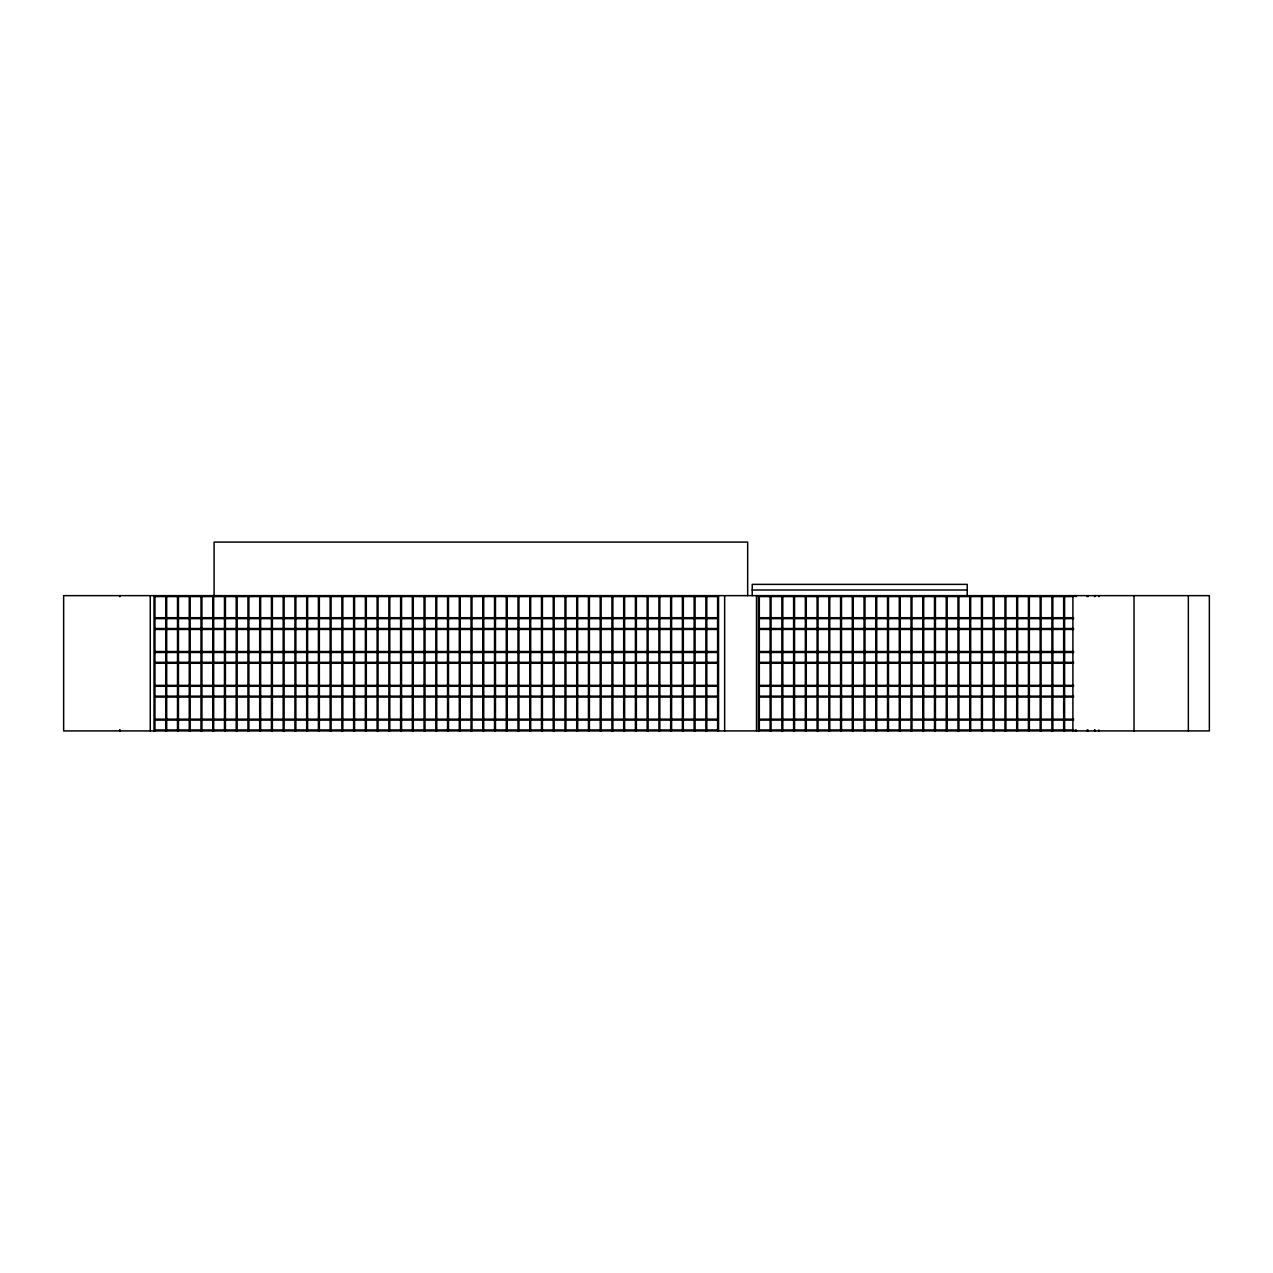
<?xml version="1.0" encoding="UTF-8"?>
<svg xmlns="http://www.w3.org/2000/svg" width="1273" height="1273" viewBox="0 0 1273 1273"><rect width="100%" height="100%" fill="white"/><g stroke="black" fill="none" stroke-linecap="round" stroke-linejoin="round"><path stroke-width="1.5" d="M752.216 590.004L967.225 590.004M154.956 596.576L165.761 596.576M166.699 596.576L177.504 596.576M178.443 596.576L189.247 596.576M190.186 596.576L200.991 596.576M201.93 596.576L212.734 596.576M213.673 596.576L224.478 596.576M225.416 596.576L236.205 596.576M237.16 596.576L247.949 596.576M248.887 596.576L259.692 596.576M260.631 596.576L271.435 596.576M272.374 596.576L283.179 596.576M284.118 596.576L294.922 596.576M295.861 596.576L306.666 596.576M307.605 596.576L318.409 596.576M319.348 596.576L330.137 596.576M331.091 596.576L341.88 596.576M342.819 596.576L353.623 596.576M354.562 596.576L365.367 596.576M366.306 596.576L377.11 596.576M378.049 596.576L388.854 596.576M389.793 596.576L400.597 596.576M401.536 596.576L412.341 596.576M413.279 596.576L424.068 596.576M425.007 596.576L435.812 596.576M436.75 596.576L447.555 596.576M448.494 596.576L459.298 596.576M460.237 596.576L471.042 596.576M471.981 596.576L482.785 596.576M483.724 596.576L494.529 596.576M495.468 596.576L506.272 596.576M507.211 596.576L518 596.576M518.938 596.576L529.743 596.576M530.682 596.576L541.486 596.576M542.425 596.576L553.23 596.576M554.169 596.576L564.973 596.576M565.912 596.576L576.717 596.576M577.656 596.576L588.46 596.576M589.399 596.576L600.204 596.576M601.142 596.576L611.931 596.576M612.87 596.576L623.675 596.576M624.613 596.576L635.418 596.576M636.357 596.576L647.161 596.576M648.1 596.576L658.905 596.576M659.844 596.576L670.648 596.576M671.587 596.576L682.392 596.576M683.33 596.576L694.135 596.576M695.074 596.576L705.863 596.576M706.801 596.576L717.606 596.576M759.313 596.576L770.117 596.576M771.056 596.576L781.861 596.576M782.8 596.576L793.604 596.576M794.543 596.576L805.348 596.576M806.286 596.576L817.091 596.576M818.03 596.576L828.834 596.576M829.773 596.576L840.562 596.576M841.501 596.576L852.305 596.576M853.244 596.576L864.049 596.576M864.988 596.576L875.792 596.576M876.731 596.576L887.536 596.576M888.474 596.576L899.279 596.576M900.218 596.576L911.022 596.576M911.961 596.576L922.766 596.576M923.705 596.576L934.493 596.576M935.432 596.576L946.237 596.576M947.176 596.576L957.98 596.576M958.919 596.576L969.724 596.576M970.663 596.576L981.467 596.576M982.406 596.576L993.211 596.576M994.149 596.576L1004.954 596.576M1005.893 596.576L1016.697 596.576M1017.636 596.576L1028.425 596.576M1029.364 596.576L1040.168 596.576M1041.107 596.576L1051.912 596.576M1052.851 596.576L1063.655 596.576M1064.594 596.576L1073.6 596.576M154.956 617.707L165.761 617.707M166.699 617.707L177.504 617.707M178.443 617.707L189.247 617.707M190.186 617.707L200.991 617.707M201.93 617.707L212.734 617.707M213.673 617.707L224.478 617.707M225.416 617.707L236.205 617.707M237.16 617.707L247.949 617.707M248.887 617.707L259.692 617.707M260.631 617.707L271.435 617.707M272.374 617.707L283.179 617.707M284.118 617.707L294.922 617.707M295.861 617.707L306.666 617.707M307.605 617.707L318.409 617.707M319.348 617.707L330.137 617.707M331.091 617.707L341.88 617.707M342.819 617.707L353.623 617.707M354.562 617.707L365.367 617.707M366.306 617.707L377.11 617.707M378.049 617.707L388.854 617.707M389.793 617.707L400.597 617.707M401.536 617.707L412.341 617.707M413.279 617.707L424.068 617.707M425.007 617.707L435.812 617.707M436.75 617.707L447.555 617.707M448.494 617.707L459.298 617.707M460.237 617.707L471.042 617.707M471.981 617.707L482.785 617.707M483.724 617.707L494.529 617.707M495.468 617.707L506.272 617.707M507.211 617.707L518 617.707M518.938 617.707L529.743 617.707M530.682 617.707L541.486 617.707M542.425 617.707L553.23 617.707M554.169 617.707L564.973 617.707M565.912 617.707L576.717 617.707M577.656 617.707L588.46 617.707M589.399 617.707L600.204 617.707M601.142 617.707L611.931 617.707M612.87 617.707L623.675 617.707M624.613 617.707L635.418 617.707M636.357 617.707L647.161 617.707M648.1 617.707L658.905 617.707M659.844 617.707L670.648 617.707M671.587 617.707L682.392 617.707M683.33 617.707L694.135 617.707M695.074 617.707L705.863 617.707M706.801 617.707L717.606 617.707M759.313 617.707L770.117 617.707M771.056 617.707L781.861 617.707M782.8 617.707L793.604 617.707M794.543 617.707L805.348 617.707M806.286 617.707L817.091 617.707M818.03 617.707L828.834 617.707M829.773 617.707L840.562 617.707M841.501 617.707L852.305 617.707M853.244 617.707L864.049 617.707M864.988 617.707L875.792 617.707M876.731 617.707L887.536 617.707M888.474 617.707L899.279 617.707M900.218 617.707L911.022 617.707M911.961 617.707L922.766 617.707M923.705 617.707L934.493 617.707M935.432 617.707L946.237 617.707M947.176 617.707L957.98 617.707M958.919 617.707L969.724 617.707M970.663 617.707L981.467 617.707M982.406 617.707L993.211 617.707M994.149 617.707L1004.954 617.707M1005.893 617.707L1016.697 617.707M1017.636 617.707L1028.425 617.707M1029.364 617.707L1040.168 617.707M1041.107 617.707L1051.912 617.707M1052.851 617.707L1063.655 617.707M1064.594 617.707L1073.6 617.707M154.956 618.646L165.761 618.646M166.699 618.646L177.504 618.646M178.443 618.646L189.247 618.646M190.186 618.646L200.991 618.646M201.93 618.646L212.734 618.646M213.673 618.646L224.478 618.646M225.416 618.646L236.205 618.646M237.16 618.646L247.949 618.646M248.887 618.646L259.692 618.646M260.631 618.646L271.435 618.646M272.374 618.646L283.179 618.646M284.118 618.646L294.922 618.646M295.861 618.646L306.666 618.646M307.605 618.646L318.409 618.646M319.348 618.646L330.137 618.646M331.091 618.646L341.88 618.646M342.819 618.646L353.623 618.646M354.562 618.646L365.367 618.646M366.306 618.646L377.11 618.646M378.049 618.646L388.854 618.646M389.793 618.646L400.597 618.646M401.536 618.646L412.341 618.646M413.279 618.646L424.068 618.646M425.007 618.646L435.812 618.646M436.75 618.646L447.555 618.646M448.494 618.646L459.298 618.646M460.237 618.646L471.042 618.646M471.981 618.646L482.785 618.646M483.724 618.646L494.529 618.646M495.468 618.646L506.272 618.646M507.211 618.646L518 618.646M518.938 618.646L529.743 618.646M530.682 618.646L541.486 618.646M542.425 618.646L553.23 618.646M554.169 618.646L564.973 618.646M565.912 618.646L576.717 618.646M577.656 618.646L588.46 618.646M589.399 618.646L600.204 618.646M601.142 618.646L611.931 618.646M612.87 618.646L623.675 618.646M624.613 618.646L635.418 618.646M636.357 618.646L647.161 618.646M648.1 618.646L658.905 618.646M659.844 618.646L670.648 618.646M671.587 618.646L682.392 618.646M683.33 618.646L694.135 618.646M695.074 618.646L705.863 618.646M706.801 618.646L717.606 618.646M759.313 618.646L770.117 618.646M771.056 618.646L781.861 618.646M782.8 618.646L793.604 618.646M794.543 618.646L805.348 618.646M806.286 618.646L817.091 618.646M818.03 618.646L828.834 618.646M829.773 618.646L840.562 618.646M841.501 618.646L852.305 618.646M853.244 618.646L864.049 618.646M864.988 618.646L875.792 618.646M876.731 618.646L887.536 618.646M888.474 618.646L899.279 618.646M900.218 618.646L911.022 618.646M911.961 618.646L922.766 618.646M923.705 618.646L934.493 618.646M935.432 618.646L946.237 618.646M947.176 618.646L957.98 618.646M958.919 618.646L969.724 618.646M970.663 618.646L981.467 618.646M982.406 618.646L993.211 618.646M994.149 618.646L1004.954 618.646M1005.893 618.646L1016.697 618.646M1017.636 618.646L1028.425 618.646M1029.364 618.646L1040.168 618.646M1041.107 618.646L1051.912 618.646M1052.851 618.646L1063.655 618.646M1064.594 618.646L1073.6 618.646M154.956 628.512L165.761 628.512M166.699 628.512L177.504 628.512M178.443 628.512L189.247 628.512M190.186 628.512L200.991 628.512M201.93 628.512L212.734 628.512M213.673 628.512L224.478 628.512M225.416 628.512L236.205 628.512M237.16 628.512L247.949 628.512M248.887 628.512L259.692 628.512M260.631 628.512L271.435 628.512M272.374 628.512L283.179 628.512M284.118 628.512L294.922 628.512M295.861 628.512L306.666 628.512M307.605 628.512L318.409 628.512M319.348 628.512L330.137 628.512M331.091 628.512L341.88 628.512M342.819 628.512L353.623 628.512M354.562 628.512L365.367 628.512M366.306 628.512L377.11 628.512M378.049 628.512L388.854 628.512M389.793 628.512L400.597 628.512M401.536 628.512L412.341 628.512M413.279 628.512L424.068 628.512M425.007 628.512L435.812 628.512M436.75 628.512L447.555 628.512M448.494 628.512L459.298 628.512M460.237 628.512L471.042 628.512M471.981 628.512L482.785 628.512M483.724 628.512L494.529 628.512M495.468 628.512L506.272 628.512M507.211 628.512L518 628.512M518.938 628.512L529.743 628.512M530.682 628.512L541.486 628.512M542.425 628.512L553.23 628.512M554.169 628.512L564.973 628.512M565.912 628.512L576.717 628.512M577.656 628.512L588.46 628.512M589.399 628.512L600.204 628.512M601.142 628.512L611.931 628.512M612.87 628.512L623.675 628.512M624.613 628.512L635.418 628.512M636.357 628.512L647.161 628.512M648.1 628.512L658.905 628.512M659.844 628.512L670.648 628.512M671.587 628.512L682.392 628.512M683.33 628.512L694.135 628.512M695.074 628.512L705.863 628.512M706.801 628.512L717.606 628.512M759.313 628.512L770.117 628.512M771.056 628.512L781.861 628.512M782.8 628.512L793.604 628.512M794.543 628.512L805.348 628.512M806.286 628.512L817.091 628.512M818.03 628.512L828.834 628.512M829.773 628.512L840.562 628.512M841.501 628.512L852.305 628.512M853.244 628.512L864.049 628.512M864.988 628.512L875.792 628.512M876.731 628.512L887.536 628.512M888.474 628.512L899.279 628.512M900.218 628.512L911.022 628.512M911.961 628.512L922.766 628.512M923.705 628.512L934.493 628.512M935.432 628.512L946.237 628.512M947.176 628.512L957.98 628.512M958.919 628.512L969.724 628.512M970.663 628.512L981.467 628.512M982.406 628.512L993.211 628.512M994.149 628.512L1004.954 628.512M1005.893 628.512L1016.697 628.512M1017.636 628.512L1028.425 628.512M1029.364 628.512L1040.168 628.512M1041.107 628.512L1051.912 628.512M1052.851 628.512L1063.655 628.512M1064.594 628.512L1073.6 628.512M154.956 629.451L165.761 629.451M166.699 629.451L177.504 629.451M178.443 629.451L189.247 629.451M190.186 629.451L200.991 629.451M201.93 629.451L212.734 629.451M213.673 629.451L224.478 629.451M225.416 629.451L236.205 629.451M237.16 629.451L247.949 629.451M248.887 629.451L259.692 629.451M260.631 629.451L271.435 629.451M272.374 629.451L283.179 629.451M284.118 629.451L294.922 629.451M295.861 629.451L306.666 629.451M307.605 629.451L318.409 629.451M319.348 629.451L330.137 629.451M331.091 629.451L341.88 629.451M342.819 629.451L353.623 629.451M354.562 629.451L365.367 629.451M366.306 629.451L377.11 629.451M378.049 629.451L388.854 629.451M389.793 629.451L400.597 629.451M401.536 629.451L412.341 629.451M413.279 629.451L424.068 629.451M425.007 629.451L435.812 629.451M436.75 629.451L447.555 629.451M448.494 629.451L459.298 629.451M460.237 629.451L471.042 629.451M471.981 629.451L482.785 629.451M483.724 629.451L494.529 629.451M495.468 629.451L506.272 629.451M507.211 629.451L518 629.451M518.938 629.451L529.743 629.451M530.682 629.451L541.486 629.451M542.425 629.451L553.23 629.451M554.169 629.451L564.973 629.451M565.912 629.451L576.717 629.451M577.656 629.451L588.46 629.451M589.399 629.451L600.204 629.451M601.142 629.451L611.931 629.451M612.87 629.451L623.675 629.451M624.613 629.451L635.418 629.451M636.357 629.451L647.161 629.451M648.1 629.451L658.905 629.451M659.844 629.451L670.648 629.451M671.587 629.451L682.392 629.451M683.33 629.451L694.135 629.451M695.074 629.451L705.863 629.451M706.801 629.451L717.606 629.451M759.313 629.451L770.117 629.451M771.056 629.451L781.861 629.451M782.8 629.451L793.604 629.451M794.543 629.451L805.348 629.451M806.286 629.451L817.091 629.451M818.03 629.451L828.834 629.451M829.773 629.451L840.562 629.451M841.501 629.451L852.305 629.451M853.244 629.451L864.049 629.451M864.988 629.451L875.792 629.451M876.731 629.451L887.536 629.451M888.474 629.451L899.279 629.451M900.218 629.451L911.022 629.451M911.961 629.451L922.766 629.451M923.705 629.451L934.493 629.451M935.432 629.451L946.237 629.451M947.176 629.451L957.98 629.451M958.919 629.451L969.724 629.451M970.663 629.451L981.467 629.451M982.406 629.451L993.211 629.451M994.149 629.451L1004.954 629.451M1005.893 629.451L1016.697 629.451M1017.636 629.451L1028.425 629.451M1029.364 629.451L1040.168 629.451M1041.107 629.451L1051.912 629.451M1052.851 629.451L1063.655 629.451M1064.594 629.451L1073.6 629.451M154.956 651.521L165.761 651.521M166.699 651.521L177.504 651.521M178.443 651.521L189.247 651.521M190.186 651.521L200.991 651.521M201.93 651.521L212.734 651.521M213.673 651.521L224.478 651.521M225.416 651.521L236.205 651.521M237.16 651.521L247.949 651.521M248.887 651.521L259.692 651.521M260.631 651.521L271.435 651.521M272.374 651.521L283.179 651.521M284.118 651.521L294.922 651.521M295.861 651.521L306.666 651.521M307.605 651.521L318.409 651.521M319.348 651.521L330.137 651.521M331.091 651.521L341.88 651.521M342.819 651.521L353.623 651.521M354.562 651.521L365.367 651.521M366.306 651.521L377.11 651.521M378.049 651.521L388.854 651.521M389.793 651.521L400.597 651.521M401.536 651.521L412.341 651.521M413.279 651.521L424.068 651.521M425.007 651.521L435.812 651.521M436.75 651.521L447.555 651.521M448.494 651.521L459.298 651.521M460.237 651.521L471.042 651.521M471.981 651.521L482.785 651.521M483.724 651.521L494.529 651.521M495.468 651.521L506.272 651.521M507.211 651.521L518 651.521M518.938 651.521L529.743 651.521M530.682 651.521L541.486 651.521M542.425 651.521L553.23 651.521M554.169 651.521L564.973 651.521M565.912 651.521L576.717 651.521M577.656 651.521L588.46 651.521M589.399 651.521L600.204 651.521M601.142 651.521L611.931 651.521M612.87 651.521L623.675 651.521M624.613 651.521L635.418 651.521M636.357 651.521L647.161 651.521M648.1 651.521L658.905 651.521M659.844 651.521L670.648 651.521M671.587 651.521L682.392 651.521M683.33 651.521L694.135 651.521M695.074 651.521L705.863 651.521M706.801 651.521L717.606 651.521M759.313 651.521L770.117 651.521M771.056 651.521L781.861 651.521M782.8 651.521L793.604 651.521M794.543 651.521L805.348 651.521M806.286 651.521L817.091 651.521M818.03 651.521L828.834 651.521M829.773 651.521L840.562 651.521M841.501 651.521L852.305 651.521M853.244 651.521L864.049 651.521M864.988 651.521L875.792 651.521M876.731 651.521L887.536 651.521M888.474 651.521L899.279 651.521M900.218 651.521L911.022 651.521M911.961 651.521L922.766 651.521M923.705 651.521L934.493 651.521M935.432 651.521L946.237 651.521M947.176 651.521L957.98 651.521M958.919 651.521L969.724 651.521M970.663 651.521L981.467 651.521M982.406 651.521L993.211 651.521M994.149 651.521L1004.954 651.521M1005.893 651.521L1016.697 651.521M1017.636 651.521L1028.425 651.521M1029.364 651.521L1040.168 651.521M1041.107 651.521L1051.912 651.521M1052.851 651.521L1063.655 651.521M1064.594 651.521L1073.6 651.521M154.956 652.476L165.761 652.476M166.699 652.476L177.504 652.476M178.443 652.476L189.247 652.476M190.186 652.476L200.991 652.476M201.93 652.476L212.734 652.476M213.673 652.476L224.478 652.476M225.416 652.476L236.205 652.476M237.16 652.476L247.949 652.476M248.887 652.476L259.692 652.476M260.631 652.476L271.435 652.476M272.374 652.476L283.179 652.476M284.118 652.476L294.922 652.476M295.861 652.476L306.666 652.476M307.605 652.476L318.409 652.476M319.348 652.476L330.137 652.476M331.091 652.476L341.88 652.476M342.819 652.476L353.623 652.476M354.562 652.476L365.367 652.476M366.306 652.476L377.11 652.476M378.049 652.476L388.854 652.476M389.793 652.476L400.597 652.476M401.536 652.476L412.341 652.476M413.279 652.476L424.068 652.476M425.007 652.476L435.812 652.476M436.75 652.476L447.555 652.476M448.494 652.476L459.298 652.476M460.237 652.476L471.042 652.476M471.981 652.476L482.785 652.476M483.724 652.476L494.529 652.476M495.468 652.476L506.272 652.476M507.211 652.476L518 652.476M518.938 652.476L529.743 652.476M530.682 652.476L541.486 652.476M542.425 652.476L553.23 652.476M554.169 652.476L564.973 652.476M565.912 652.476L576.717 652.476M577.656 652.476L588.46 652.476M589.399 652.476L600.204 652.476M601.142 652.476L611.931 652.476M612.87 652.476L623.675 652.476M624.613 652.476L635.418 652.476M636.357 652.476L647.161 652.476M648.1 652.476L658.905 652.476M659.844 652.476L670.648 652.476M671.587 652.476L682.392 652.476M683.33 652.476L694.135 652.476M695.074 652.476L705.863 652.476M706.801 652.476L717.606 652.476M759.313 652.476L770.117 652.476M771.056 652.476L781.861 652.476M782.8 652.476L793.604 652.476M794.543 652.476L805.348 652.476M806.286 652.476L817.091 652.476M818.03 652.476L828.834 652.476M829.773 652.476L840.562 652.476M841.501 652.476L852.305 652.476M853.244 652.476L864.049 652.476M864.988 652.476L875.792 652.476M876.731 652.476L887.536 652.476M888.474 652.476L899.279 652.476M900.218 652.476L911.022 652.476M911.961 652.476L922.766 652.476M923.705 652.476L934.493 652.476M935.432 652.476L946.237 652.476M947.176 652.476L957.98 652.476M958.919 652.476L969.724 652.476M970.663 652.476L981.467 652.476M982.406 652.476L993.211 652.476M994.149 652.476L1004.954 652.476M1005.893 652.476L1016.697 652.476M1017.636 652.476L1028.425 652.476M1029.364 652.476L1040.168 652.476M1041.107 652.476L1051.912 652.476M1052.851 652.476L1063.655 652.476M1064.594 652.476L1073.6 652.476M154.956 662.326L165.761 662.326M166.699 662.326L177.504 662.326M178.443 662.326L189.247 662.326M190.186 662.326L200.991 662.326M201.93 662.326L212.734 662.326M213.673 662.326L224.478 662.326M225.416 662.326L236.205 662.326M237.16 662.326L247.949 662.326M248.887 662.326L259.692 662.326M260.631 662.326L271.435 662.326M272.374 662.326L283.179 662.326M284.118 662.326L294.922 662.326M295.861 662.326L306.666 662.326M307.605 662.326L318.409 662.326M319.348 662.326L330.137 662.326M331.091 662.326L341.88 662.326M342.819 662.326L353.623 662.326M354.562 662.326L365.367 662.326M366.306 662.326L377.11 662.326M378.049 662.326L388.854 662.326M389.793 662.326L400.597 662.326M401.536 662.326L412.341 662.326M413.279 662.326L424.068 662.326M425.007 662.326L435.812 662.326M436.75 662.326L447.555 662.326M448.494 662.326L459.298 662.326M460.237 662.326L471.042 662.326M471.981 662.326L482.785 662.326M483.724 662.326L494.529 662.326M495.468 662.326L506.272 662.326M507.211 662.326L518 662.326M518.938 662.326L529.743 662.326M530.682 662.326L541.486 662.326M542.425 662.326L553.23 662.326M554.169 662.326L564.973 662.326M565.912 662.326L576.717 662.326M577.656 662.326L588.46 662.326M589.399 662.326L600.204 662.326M601.142 662.326L611.931 662.326M612.87 662.326L623.675 662.326M624.613 662.326L635.418 662.326M636.357 662.326L647.161 662.326M648.1 662.326L658.905 662.326M659.844 662.326L670.648 662.326M671.587 662.326L682.392 662.326M683.33 662.326L694.135 662.326M695.074 662.326L705.863 662.326M706.801 662.326L717.606 662.326M759.313 662.326L770.117 662.326M771.056 662.326L781.861 662.326M782.8 662.326L793.604 662.326M794.543 662.326L805.348 662.326M806.286 662.326L817.091 662.326M818.03 662.326L828.834 662.326M829.773 662.326L840.562 662.326M841.501 662.326L852.305 662.326M853.244 662.326L864.049 662.326M864.988 662.326L875.792 662.326M876.731 662.326L887.536 662.326M888.474 662.326L899.279 662.326M900.218 662.326L911.022 662.326M911.961 662.326L922.766 662.326M923.705 662.326L934.493 662.326M935.432 662.326L946.237 662.326M947.176 662.326L957.98 662.326M958.919 662.326L969.724 662.326M970.663 662.326L981.467 662.326M982.406 662.326L993.211 662.326M994.149 662.326L1004.954 662.326M1005.893 662.326L1016.697 662.326M1017.636 662.326L1028.425 662.326M1029.364 662.326L1040.168 662.326M1041.107 662.326L1051.912 662.326M1052.851 662.326L1063.655 662.326M1064.594 662.326L1073.6 662.326M154.956 663.265L165.761 663.265M166.699 663.265L177.504 663.265M178.443 663.265L189.247 663.265M190.186 663.265L200.991 663.265M201.93 663.265L212.734 663.265M213.673 663.265L224.478 663.265M225.416 663.265L236.205 663.265M237.16 663.265L247.949 663.265M248.887 663.265L259.692 663.265M260.631 663.265L271.435 663.265M272.374 663.265L283.179 663.265M284.118 663.265L294.922 663.265M295.861 663.265L306.666 663.265M307.605 663.265L318.409 663.265M319.348 663.265L330.137 663.265M331.091 663.265L341.88 663.265M342.819 663.265L353.623 663.265M354.562 663.265L365.367 663.265M366.306 663.265L377.11 663.265M378.049 663.265L388.854 663.265M389.793 663.265L400.597 663.265M401.536 663.265L412.341 663.265M413.279 663.265L424.068 663.265M425.007 663.265L435.812 663.265M436.75 663.265L447.555 663.265M448.494 663.265L459.298 663.265M460.237 663.265L471.042 663.265M471.981 663.265L482.785 663.265M483.724 663.265L494.529 663.265M495.468 663.265L506.272 663.265M507.211 663.265L518 663.265M518.938 663.265L529.743 663.265M530.682 663.265L541.486 663.265M542.425 663.265L553.23 663.265M554.169 663.265L564.973 663.265M565.912 663.265L576.717 663.265M577.656 663.265L588.46 663.265M589.399 663.265L600.204 663.265M601.142 663.265L611.931 663.265M612.87 663.265L623.675 663.265M624.613 663.265L635.418 663.265M636.357 663.265L647.161 663.265M648.1 663.265L658.905 663.265M659.844 663.265L670.648 663.265M671.587 663.265L682.392 663.265M683.33 663.265L694.135 663.265M695.074 663.265L705.863 663.265M706.801 663.265L717.606 663.265M759.313 663.265L770.117 663.265M771.056 663.265L781.861 663.265M782.8 663.265L793.604 663.265M794.543 663.265L805.348 663.265M806.286 663.265L817.091 663.265M818.03 663.265L828.834 663.265M829.773 663.265L840.562 663.265M841.501 663.265L852.305 663.265M853.244 663.265L864.049 663.265M864.988 663.265L875.792 663.265M876.731 663.265L887.536 663.265M888.474 663.265L899.279 663.265M900.218 663.265L911.022 663.265M911.961 663.265L922.766 663.265M923.705 663.265L934.493 663.265M935.432 663.265L946.237 663.265M947.176 663.265L957.98 663.265M958.919 663.265L969.724 663.265M970.663 663.265L981.467 663.265M982.406 663.265L993.211 663.265M994.149 663.265L1004.954 663.265M1005.893 663.265L1016.697 663.265M1017.636 663.265L1028.425 663.265M1029.364 663.265L1040.168 663.265M1041.107 663.265L1051.912 663.265M1052.851 663.265L1063.655 663.265M1064.594 663.265L1073.6 663.265M154.956 685.351L165.761 685.351M166.699 685.351L177.504 685.351M178.443 685.351L189.247 685.351M190.186 685.351L200.991 685.351M201.93 685.351L212.734 685.351M213.673 685.351L224.478 685.351M225.416 685.351L236.205 685.351M237.16 685.351L247.949 685.351M248.887 685.351L259.692 685.351M260.631 685.351L271.435 685.351M272.374 685.351L283.179 685.351M284.118 685.351L294.922 685.351M295.861 685.351L306.666 685.351M307.605 685.351L318.409 685.351M319.348 685.351L330.137 685.351M331.091 685.351L341.88 685.351M342.819 685.351L353.623 685.351M354.562 685.351L365.367 685.351M366.306 685.351L377.11 685.351M378.049 685.351L388.854 685.351M389.793 685.351L400.597 685.351M401.536 685.351L412.341 685.351M413.279 685.351L424.068 685.351M425.007 685.351L435.812 685.351M436.75 685.351L447.555 685.351M448.494 685.351L459.298 685.351M460.237 685.351L471.042 685.351M471.981 685.351L482.785 685.351M483.724 685.351L494.529 685.351M495.468 685.351L506.272 685.351M507.211 685.351L518 685.351M518.938 685.351L529.743 685.351M530.682 685.351L541.486 685.351M542.425 685.351L553.23 685.351M554.169 685.351L564.973 685.351M565.912 685.351L576.717 685.351M577.656 685.351L588.46 685.351M589.399 685.351L600.204 685.351M601.142 685.351L611.931 685.351M612.87 685.351L623.675 685.351M624.613 685.351L635.418 685.351M636.357 685.351L647.161 685.351M648.1 685.351L658.905 685.351M659.844 685.351L670.648 685.351M671.587 685.351L682.392 685.351M683.33 685.351L694.135 685.351M695.074 685.351L705.863 685.351M706.801 685.351L717.606 685.351M759.313 685.351L770.117 685.351M771.056 685.351L781.861 685.351M782.8 685.351L793.604 685.351M794.543 685.351L805.348 685.351M806.286 685.351L817.091 685.351M818.03 685.351L828.834 685.351M829.773 685.351L840.562 685.351M841.501 685.351L852.305 685.351M853.244 685.351L864.049 685.351M864.988 685.351L875.792 685.351M876.731 685.351L887.536 685.351M888.474 685.351L899.279 685.351M900.218 685.351L911.022 685.351M911.961 685.351L922.766 685.351M923.705 685.351L934.493 685.351M935.432 685.351L946.237 685.351M947.176 685.351L957.98 685.351M958.919 685.351L969.724 685.351M970.663 685.351L981.467 685.351M982.406 685.351L993.211 685.351M994.149 685.351L1004.954 685.351M1005.893 685.351L1016.697 685.351M1017.636 685.351L1028.425 685.351M1029.364 685.351L1040.168 685.351M1041.107 685.351L1051.912 685.351M1052.851 685.351L1063.655 685.351M1064.594 685.351L1073.6 685.351M154.956 686.29L165.761 686.29M166.699 686.29L177.504 686.29M178.443 686.29L189.247 686.29M190.186 686.29L200.991 686.29M201.93 686.29L212.734 686.29M213.673 686.29L224.478 686.29M225.416 686.29L236.205 686.29M237.16 686.29L247.949 686.29M248.887 686.29L259.692 686.29M260.631 686.29L271.435 686.29M272.374 686.29L283.179 686.29M284.118 686.29L294.922 686.29M295.861 686.29L306.666 686.29M307.605 686.29L318.409 686.29M319.348 686.29L330.137 686.29M331.091 686.29L341.88 686.29M342.819 686.29L353.623 686.29M354.562 686.29L365.367 686.29M366.306 686.29L377.11 686.29M378.049 686.29L388.854 686.29M389.793 686.29L400.597 686.29M401.536 686.29L412.341 686.29M413.279 686.29L424.068 686.29M425.007 686.29L435.812 686.29M436.75 686.29L447.555 686.29M448.494 686.29L459.298 686.29M460.237 686.29L471.042 686.29M471.981 686.29L482.785 686.29M483.724 686.29L494.529 686.29M495.468 686.29L506.272 686.29M507.211 686.29L518 686.29M518.938 686.29L529.743 686.29M530.682 686.29L541.486 686.29M542.425 686.29L553.23 686.29M554.169 686.29L564.973 686.29M565.912 686.29L576.717 686.29M577.656 686.29L588.46 686.29M589.399 686.29L600.204 686.29M601.142 686.29L611.931 686.29M612.87 686.29L623.675 686.29M624.613 686.29L635.418 686.29M636.357 686.29L647.161 686.29M648.1 686.29L658.905 686.29M659.844 686.29L670.648 686.29M671.587 686.29L682.392 686.29M683.33 686.29L694.135 686.29M695.074 686.29L705.863 686.29M706.801 686.29L717.606 686.29M759.313 686.29L770.117 686.29M771.056 686.29L781.861 686.29M782.8 686.29L793.604 686.29M794.543 686.29L805.348 686.29M806.286 686.29L817.091 686.29M818.03 686.29L828.834 686.29M829.773 686.29L840.562 686.29M841.501 686.29L852.305 686.29M853.244 686.29L864.049 686.29M864.988 686.29L875.792 686.29M876.731 686.29L887.536 686.29M888.474 686.29L899.279 686.29M900.218 686.29L911.022 686.29M911.961 686.29L922.766 686.29M923.705 686.29L934.493 686.29M935.432 686.29L946.237 686.29M947.176 686.29L957.98 686.29M958.919 686.29L969.724 686.29M970.663 686.29L981.467 686.29M982.406 686.29L993.211 686.29M994.149 686.29L1004.954 686.29M1005.893 686.29L1016.697 686.29M1017.636 686.29L1028.425 686.29M1029.364 686.29L1040.168 686.29M1041.107 686.29L1051.912 686.29M1052.851 686.29L1063.655 686.29M1064.594 686.29L1073.6 686.29M154.956 696.14L165.761 696.14M166.699 696.14L177.504 696.14M178.443 696.14L189.247 696.14M190.186 696.14L200.991 696.14M201.93 696.14L212.734 696.14M213.673 696.14L224.478 696.14M225.416 696.14L236.205 696.14M237.16 696.14L247.949 696.14M248.887 696.14L259.692 696.14M260.631 696.14L271.435 696.14M272.374 696.14L283.179 696.14M284.118 696.14L294.922 696.14M295.861 696.14L306.666 696.14M307.605 696.14L318.409 696.14M319.348 696.14L330.137 696.14M331.091 696.14L341.88 696.14M342.819 696.14L353.623 696.14M354.562 696.14L365.367 696.14M366.306 696.14L377.11 696.14M378.049 696.14L388.854 696.14M389.793 696.14L400.597 696.14M401.536 696.14L412.341 696.14M413.279 696.14L424.068 696.14M425.007 696.14L435.812 696.14M436.75 696.14L447.555 696.14M448.494 696.14L459.298 696.14M460.237 696.14L471.042 696.14M471.981 696.14L482.785 696.14M483.724 696.14L494.529 696.14M495.468 696.14L506.272 696.14M507.211 696.14L518 696.14M518.938 696.14L529.743 696.14M530.682 696.14L541.486 696.14M542.425 696.14L553.23 696.14M554.169 696.14L564.973 696.14M565.912 696.14L576.717 696.14M577.656 696.14L588.46 696.14M589.399 696.14L600.204 696.14M601.142 696.14L611.931 696.14M612.87 696.14L623.675 696.14M624.613 696.14L635.418 696.14M636.357 696.14L647.161 696.14M648.1 696.14L658.905 696.14M659.844 696.14L670.648 696.14M671.587 696.14L682.392 696.14M683.33 696.14L694.135 696.14M695.074 696.14L705.863 696.14M706.801 696.14L717.606 696.14M759.313 696.14L770.117 696.14M771.056 696.14L781.861 696.14M782.8 696.14L793.604 696.14M794.543 696.14L805.348 696.14M806.286 696.14L817.091 696.14M818.03 696.14L828.834 696.14M829.773 696.14L840.562 696.14M841.501 696.14L852.305 696.14M853.244 696.14L864.049 696.14M864.988 696.14L875.792 696.14M876.731 696.14L887.536 696.14M888.474 696.14L899.279 696.14M900.218 696.14L911.022 696.14M911.961 696.14L922.766 696.14M923.705 696.14L934.493 696.14M935.432 696.14L946.237 696.14M947.176 696.14L957.98 696.14M958.919 696.14L969.724 696.14M970.663 696.14L981.467 696.14M982.406 696.14L993.211 696.14M994.149 696.14L1004.954 696.14M1005.893 696.14L1016.697 696.14M1017.636 696.14L1028.425 696.14M1029.364 696.14L1040.168 696.14M1041.107 696.14L1051.912 696.14M1052.851 696.14L1063.655 696.14M1064.594 696.14L1073.6 696.14M154.956 697.079L165.761 697.079M166.699 697.079L177.504 697.079M178.443 697.079L189.247 697.079M190.186 697.079L200.991 697.079M201.93 697.079L212.734 697.079M213.673 697.079L224.478 697.079M225.416 697.079L236.205 697.079M237.16 697.079L247.949 697.079M248.887 697.079L259.692 697.079M260.631 697.079L271.435 697.079M272.374 697.079L283.179 697.079M284.118 697.079L294.922 697.079M295.861 697.079L306.666 697.079M307.605 697.079L318.409 697.079M319.348 697.079L330.137 697.079M331.091 697.079L341.88 697.079M342.819 697.079L353.623 697.079M354.562 697.079L365.367 697.079M366.306 697.079L377.11 697.079M378.049 697.079L388.854 697.079M389.793 697.079L400.597 697.079M401.536 697.079L412.341 697.079M413.279 697.079L424.068 697.079M425.007 697.079L435.812 697.079M436.75 697.079L447.555 697.079M448.494 697.079L459.298 697.079M460.237 697.079L471.042 697.079M471.981 697.079L482.785 697.079M483.724 697.079L494.529 697.079M495.468 697.079L506.272 697.079M507.211 697.079L518 697.079M518.938 697.079L529.743 697.079M530.682 697.079L541.486 697.079M542.425 697.079L553.23 697.079M554.169 697.079L564.973 697.079M565.912 697.079L576.717 697.079M577.656 697.079L588.46 697.079M589.399 697.079L600.204 697.079M601.142 697.079L611.931 697.079M612.87 697.079L623.675 697.079M624.613 697.079L635.418 697.079M636.357 697.079L647.161 697.079M648.1 697.079L658.905 697.079M659.844 697.079L670.648 697.079M671.587 697.079L682.392 697.079M683.33 697.079L694.135 697.079M695.074 697.079L705.863 697.079M706.801 697.079L717.606 697.079M759.313 697.079L770.117 697.079M771.056 697.079L781.861 697.079M782.8 697.079L793.604 697.079M794.543 697.079L805.348 697.079M806.286 697.079L817.091 697.079M818.03 697.079L828.834 697.079M829.773 697.079L840.562 697.079M841.501 697.079L852.305 697.079M853.244 697.079L864.049 697.079M864.988 697.079L875.792 697.079M876.731 697.079L887.536 697.079M888.474 697.079L899.279 697.079M900.218 697.079L911.022 697.079M911.961 697.079L922.766 697.079M923.705 697.079L934.493 697.079M935.432 697.079L946.237 697.079M947.176 697.079L957.98 697.079M958.919 697.079L969.724 697.079M970.663 697.079L981.467 697.079M982.406 697.079L993.211 697.079M994.149 697.079L1004.954 697.079M1005.893 697.079L1016.697 697.079M1017.636 697.079L1028.425 697.079M1029.364 697.079L1040.168 697.079M1041.107 697.079L1051.912 697.079M1052.851 697.079L1063.655 697.079M1064.594 697.079L1073.6 697.079M154.956 719.165L165.761 719.165M166.699 719.165L177.504 719.165M178.443 719.165L189.247 719.165M190.186 719.165L200.991 719.165M201.93 719.165L212.734 719.165M213.673 719.165L224.478 719.165M225.416 719.165L236.205 719.165M237.16 719.165L247.949 719.165M248.887 719.165L259.692 719.165M260.631 719.165L271.435 719.165M272.374 719.165L283.179 719.165M284.118 719.165L294.922 719.165M295.861 719.165L306.666 719.165M307.605 719.165L318.409 719.165M319.348 719.165L330.137 719.165M331.091 719.165L341.88 719.165M342.819 719.165L353.623 719.165M354.562 719.165L365.367 719.165M366.306 719.165L377.11 719.165M378.049 719.165L388.854 719.165M389.793 719.165L400.597 719.165M401.536 719.165L412.341 719.165M413.279 719.165L424.068 719.165M425.007 719.165L435.812 719.165M436.75 719.165L447.555 719.165M448.494 719.165L459.298 719.165M460.237 719.165L471.042 719.165M471.981 719.165L482.785 719.165M483.724 719.165L494.529 719.165M495.468 719.165L506.272 719.165M507.211 719.165L518 719.165M518.938 719.165L529.743 719.165M530.682 719.165L541.486 719.165M542.425 719.165L553.23 719.165M554.169 719.165L564.973 719.165M565.912 719.165L576.717 719.165M577.656 719.165L588.46 719.165M589.399 719.165L600.204 719.165M601.142 719.165L611.931 719.165M612.87 719.165L623.675 719.165M624.613 719.165L635.418 719.165M636.357 719.165L647.161 719.165M648.1 719.165L658.905 719.165M659.844 719.165L670.648 719.165M671.587 719.165L682.392 719.165M683.33 719.165L694.135 719.165M695.074 719.165L705.863 719.165M706.801 719.165L717.606 719.165M759.313 719.165L770.117 719.165M771.056 719.165L781.861 719.165M782.8 719.165L793.604 719.165M794.543 719.165L805.348 719.165M806.286 719.165L817.091 719.165M818.03 719.165L828.834 719.165M829.773 719.165L840.562 719.165M841.501 719.165L852.305 719.165M853.244 719.165L864.049 719.165M864.988 719.165L875.792 719.165M876.731 719.165L887.536 719.165M888.474 719.165L899.279 719.165M900.218 719.165L911.022 719.165M911.961 719.165L922.766 719.165M923.705 719.165L934.493 719.165M935.432 719.165L946.237 719.165M947.176 719.165L957.98 719.165M958.919 719.165L969.724 719.165M970.663 719.165L981.467 719.165M982.406 719.165L993.211 719.165M994.149 719.165L1004.954 719.165M1005.893 719.165L1016.697 719.165M1017.636 719.165L1028.425 719.165M1029.364 719.165L1040.168 719.165M1041.107 719.165L1051.912 719.165M1052.851 719.165L1063.655 719.165M1064.594 719.165L1073.6 719.165M154.956 720.104L165.761 720.104M166.699 720.104L177.504 720.104M178.443 720.104L189.247 720.104M190.186 720.104L200.991 720.104M201.93 720.104L212.734 720.104M213.673 720.104L224.478 720.104M225.416 720.104L236.205 720.104M237.16 720.104L247.949 720.104M248.887 720.104L259.692 720.104M260.631 720.104L271.435 720.104M272.374 720.104L283.179 720.104M284.118 720.104L294.922 720.104M295.861 720.104L306.666 720.104M307.605 720.104L318.409 720.104M319.348 720.104L330.137 720.104M331.091 720.104L341.88 720.104M342.819 720.104L353.623 720.104M354.562 720.104L365.367 720.104M366.306 720.104L377.11 720.104M378.049 720.104L388.854 720.104M389.793 720.104L400.597 720.104M401.536 720.104L412.341 720.104M413.279 720.104L424.068 720.104M425.007 720.104L435.812 720.104M436.75 720.104L447.555 720.104M448.494 720.104L459.298 720.104M460.237 720.104L471.042 720.104M471.981 720.104L482.785 720.104M483.724 720.104L494.529 720.104M495.468 720.104L506.272 720.104M507.211 720.104L518 720.104M518.938 720.104L529.743 720.104M530.682 720.104L541.486 720.104M542.425 720.104L553.23 720.104M554.169 720.104L564.973 720.104M565.912 720.104L576.717 720.104M577.656 720.104L588.46 720.104M589.399 720.104L600.204 720.104M601.142 720.104L611.931 720.104M612.87 720.104L623.675 720.104M624.613 720.104L635.418 720.104M636.357 720.104L647.161 720.104M648.1 720.104L658.905 720.104M659.844 720.104L670.648 720.104M671.587 720.104L682.392 720.104M683.33 720.104L694.135 720.104M695.074 720.104L705.863 720.104M706.801 720.104L717.606 720.104M759.313 720.104L770.117 720.104M771.056 720.104L781.861 720.104M782.8 720.104L793.604 720.104M794.543 720.104L805.348 720.104M806.286 720.104L817.091 720.104M818.03 720.104L828.834 720.104M829.773 720.104L840.562 720.104M841.501 720.104L852.305 720.104M853.244 720.104L864.049 720.104M864.988 720.104L875.792 720.104M876.731 720.104L887.536 720.104M888.474 720.104L899.279 720.104M900.218 720.104L911.022 720.104M911.961 720.104L922.766 720.104M923.705 720.104L934.493 720.104M935.432 720.104L946.237 720.104M947.176 720.104L957.98 720.104M958.919 720.104L969.724 720.104M970.663 720.104L981.467 720.104M982.406 720.104L993.211 720.104M994.149 720.104L1004.954 720.104M1005.893 720.104L1016.697 720.104M1017.636 720.104L1028.425 720.104M1029.364 720.104L1040.168 720.104M1041.107 720.104L1051.912 720.104M1052.851 720.104L1063.655 720.104M1064.594 720.104L1073.6 720.104M154.956 729.954L165.761 729.954M166.699 729.954L177.504 729.954M178.443 729.954L189.247 729.954M190.186 729.954L200.991 729.954M201.93 729.954L212.734 729.954M213.673 729.954L224.478 729.954M225.416 729.954L236.205 729.954M237.16 729.954L247.949 729.954M248.887 729.954L259.692 729.954M260.631 729.954L271.435 729.954M272.374 729.954L283.179 729.954M284.118 729.954L294.922 729.954M295.861 729.954L306.666 729.954M307.605 729.954L318.409 729.954M319.348 729.954L330.137 729.954M331.091 729.954L341.88 729.954M342.819 729.954L353.623 729.954M354.562 729.954L365.367 729.954M366.306 729.954L377.11 729.954M378.049 729.954L388.854 729.954M389.793 729.954L400.597 729.954M401.536 729.954L412.341 729.954M413.279 729.954L424.068 729.954M425.007 729.954L435.812 729.954M436.75 729.954L447.555 729.954M448.494 729.954L459.298 729.954M460.237 729.954L471.042 729.954M471.981 729.954L482.785 729.954M483.724 729.954L494.529 729.954M495.468 729.954L506.272 729.954M507.211 729.954L518 729.954M518.938 729.954L529.743 729.954M530.682 729.954L541.486 729.954M542.425 729.954L553.23 729.954M554.169 729.954L564.973 729.954M565.912 729.954L576.717 729.954M577.656 729.954L588.46 729.954M589.399 729.954L600.204 729.954M601.142 729.954L611.931 729.954M612.87 729.954L623.675 729.954M624.613 729.954L635.418 729.954M636.357 729.954L647.161 729.954M648.1 729.954L658.905 729.954M659.844 729.954L670.648 729.954M671.587 729.954L682.392 729.954M683.33 729.954L694.135 729.954M695.074 729.954L705.863 729.954M706.801 729.954L717.606 729.954M759.313 729.954L770.117 729.954M771.056 729.954L781.861 729.954M782.8 729.954L793.604 729.954M794.543 729.954L805.348 729.954M806.286 729.954L817.091 729.954M818.03 729.954L828.834 729.954M829.773 729.954L840.562 729.954M841.501 729.954L852.305 729.954M853.244 729.954L864.049 729.954M864.988 729.954L875.792 729.954M876.731 729.954L887.536 729.954M888.474 729.954L899.279 729.954M900.218 729.954L911.022 729.954M911.961 729.954L922.766 729.954M923.705 729.954L934.493 729.954M935.432 729.954L946.237 729.954M947.176 729.954L957.98 729.954M958.919 729.954L969.724 729.954M970.663 729.954L981.467 729.954M982.406 729.954L993.211 729.954M994.149 729.954L1004.954 729.954M1005.893 729.954L1016.697 729.954M1017.636 729.954L1028.425 729.954M1029.364 729.954L1040.168 729.954M1041.107 729.954L1051.912 729.954M1052.851 729.954L1063.655 729.954M1064.594 729.954L1073.6 729.954M1188.345 595.637L1188.345 730.909M1134.02 595.637L1134.02 730.909M1098.885 595.637L1098.885 596.576M1098.885 729.954L1098.885 730.909M1095.019 595.637L1095.019 596.576M1095.019 729.954L1095.019 730.909M1094.541 595.637L1094.541 596.576M1094.541 729.954L1094.541 730.909M1088.081 595.637L1088.081 596.576M1088.081 729.954L1088.081 730.909M1087.142 595.637L1087.142 596.576M1087.142 729.954L1087.142 730.909M1076.337 595.637L1076.337 596.576M1076.337 729.954L1076.337 730.909M1075.399 595.637L1075.399 596.576M1075.399 729.954L1075.399 730.909M1072.9 595.637L1072.9 730.909M1064.594 595.637L1064.594 730.909M1063.655 595.637L1063.655 730.909M1052.851 595.637L1052.851 730.909M1051.912 595.637L1051.912 730.909M1041.107 595.637L1041.107 730.909M1040.168 595.637L1040.168 730.909M1029.364 595.637L1029.364 730.909M1028.425 595.637L1028.425 730.909M1017.636 595.637L1017.636 730.909M1016.697 595.637L1016.697 730.909M1005.893 595.637L1005.893 730.909M1004.954 595.637L1004.954 730.909M994.149 595.637L994.149 730.909M993.211 595.637L993.211 730.909M982.406 595.637L982.406 730.909M981.467 595.637L981.467 730.909M970.663 595.637L970.663 730.909M969.724 595.637L969.724 730.909M967.225 595.637L967.225 584.371L752.216 584.371L752.216 595.637M958.919 595.637L958.919 730.909M957.98 595.637L957.98 730.909M947.176 595.637L947.176 730.909M946.237 595.637L946.237 730.909M935.432 595.637L935.432 730.909M934.493 595.637L934.493 730.909M923.705 595.637L923.705 730.909M922.766 595.637L922.766 730.909M911.961 595.637L911.961 730.909M911.022 595.637L911.022 730.909M900.218 595.637L900.218 730.909M899.279 595.637L899.279 730.909M888.474 595.637L888.474 730.909M887.536 595.637L887.536 730.909M876.731 595.637L876.731 730.909M875.792 595.637L875.792 730.909M864.988 595.637L864.988 730.909M864.049 595.637L864.049 730.909M853.244 595.637L853.244 730.909M852.305 595.637L852.305 730.909M841.501 595.637L841.501 730.909M840.562 595.637L840.562 730.909M829.773 595.637L829.773 730.909M828.834 595.637L828.834 730.909M818.03 595.637L818.03 730.909M817.091 595.637L817.091 730.909M806.286 595.637L806.286 730.909M805.348 595.637L805.348 730.909M794.543 595.637L794.543 730.909M793.604 595.637L793.604 730.909M782.8 595.637L782.8 730.909M781.861 595.637L781.861 730.909M771.056 595.637L771.056 730.909M770.117 595.637L770.117 730.909M759.313 595.637L759.313 730.909M758.374 595.637L758.374 730.909M756.496 595.637L756.496 730.909M747.665 595.637L747.665 542.091L214.087 542.091L214.087 595.637M724.655 595.637L724.655 730.909M718.545 595.637L718.545 730.909M717.606 595.637L717.606 730.909M706.801 595.637L706.801 730.909M705.863 595.637L705.863 730.909M695.074 595.637L695.074 730.909M694.135 595.637L694.135 730.909M683.33 595.637L683.33 730.909M682.392 595.637L682.392 730.909M671.587 595.637L671.587 730.909M670.648 595.637L670.648 730.909M659.844 595.637L659.844 730.909M658.905 595.637L658.905 730.909M648.1 595.637L648.1 730.909M647.161 595.637L647.161 730.909M636.357 595.637L636.357 730.909M635.418 595.637L635.418 730.909M624.613 595.637L624.613 730.909M623.675 595.637L623.675 730.909M612.87 595.637L612.87 730.909M611.931 595.637L611.931 730.909M601.142 595.637L601.142 730.909M600.204 595.637L600.204 730.909M589.399 595.637L589.399 730.909M588.46 595.637L588.46 730.909M577.656 595.637L577.656 730.909M576.717 595.637L576.717 730.909M565.912 595.637L565.912 730.909M564.973 595.637L564.973 730.909M554.169 595.637L554.169 730.909M553.23 595.637L553.23 730.909M542.425 595.637L542.425 730.909M541.486 595.637L541.486 730.909M530.682 595.637L530.682 730.909M529.743 595.637L529.743 730.909M518.938 595.637L518.938 730.909M518 595.637L518 730.909M507.211 595.637L507.211 730.909M506.272 595.637L506.272 730.909M495.468 595.637L495.468 730.909M494.529 595.637L494.529 730.909M483.724 595.637L483.724 730.909M482.785 595.637L482.785 730.909M471.981 595.637L471.981 730.909M471.042 595.637L471.042 730.909M460.237 595.637L460.237 730.909M459.298 595.637L459.298 730.909M448.494 595.637L448.494 730.909M447.555 595.637L447.555 730.909M436.75 595.637L436.75 730.909M435.812 595.637L435.812 730.909M425.007 595.637L425.007 730.909M424.068 595.637L424.068 730.909M413.279 595.637L413.279 730.909M412.341 595.637L412.341 730.909M401.536 595.637L401.536 730.909M400.597 595.637L400.597 730.909M389.793 595.637L389.793 730.909M388.854 595.637L388.854 730.909M378.049 595.637L378.049 730.909M377.11 595.637L377.11 730.909M366.306 595.637L366.306 730.909M365.367 595.637L365.367 730.909M354.562 595.637L354.562 730.909M353.623 595.637L353.623 730.909M342.819 595.637L342.819 730.909M341.88 595.637L341.88 730.909M331.091 595.637L331.091 730.909M330.137 595.637L330.137 730.909M319.348 595.637L319.348 730.909M318.409 595.637L318.409 730.909M307.605 595.637L307.605 730.909M306.666 595.637L306.666 730.909M295.861 595.637L295.861 730.909M294.922 595.637L294.922 730.909M284.118 595.637L284.118 730.909M283.179 595.637L283.179 730.909M272.374 595.637L272.374 730.909M271.435 595.637L271.435 730.909M260.631 595.637L260.631 730.909M259.692 595.637L259.692 730.909M248.887 595.637L248.887 730.909M247.949 595.637L247.949 730.909M237.16 595.637L237.16 730.909M236.205 595.637L236.205 730.909M225.416 595.637L225.416 730.909M224.478 595.637L224.478 730.909M213.673 595.637L213.673 730.909M212.734 595.637L212.734 730.909M201.93 595.637L201.93 730.909M200.991 595.637L200.991 730.909M190.186 595.637L190.186 730.909M189.247 595.637L189.247 730.909M178.443 595.637L178.443 730.909M177.504 595.637L177.504 730.909M166.699 595.637L166.699 730.909M165.761 595.637L165.761 730.909M154.956 595.637L154.956 730.909M154.017 595.637L154.017 730.909M150.262 595.637L150.262 730.909M120.092 595.637L120.092 596.576M120.092 729.954L120.092 730.909M119.63 595.637L119.63 596.576M119.63 729.954L119.63 730.909M1209.35 595.637L63.65 595.637L63.65 730.909L1209.35 730.909L1209.35 595.637"/></g></svg>
